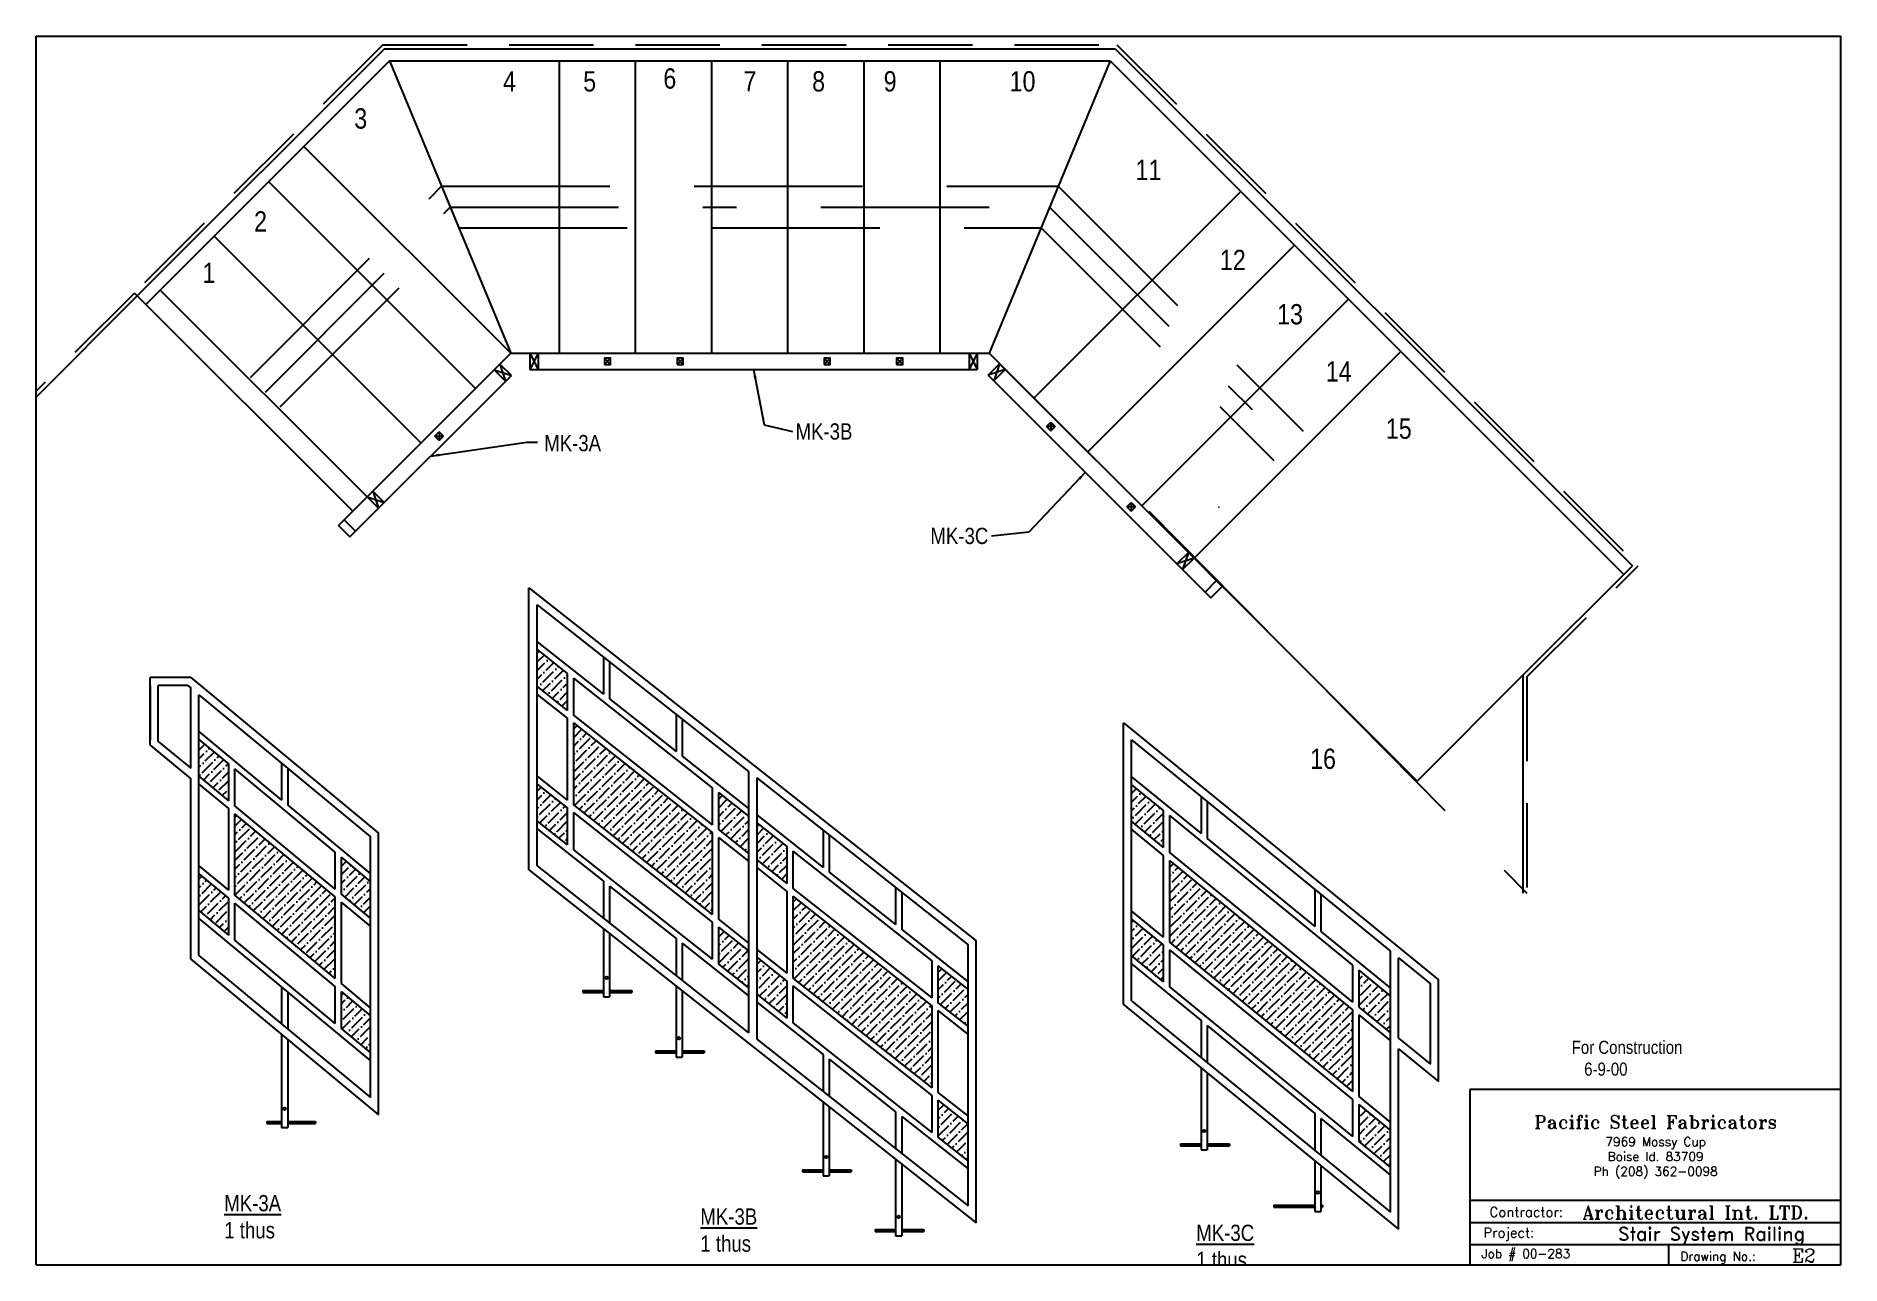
# Paper-space layout 'Sheet E2' of a CAD drawing. Extents: x 0 to 34.5, y 0 to 23.5.
# The model-space entities are those that its viewports show. They can reach past a viewport. Long polylines and large blocks are cut down to what shows.
import ezdxf

# ---------------------------------------------------------------- set-up
doc = ezdxf.new("R2010")
doc.units = 0
doc.header["$LTSCALE"] = 2
doc.header["$MEASUREMENT"] = 0
for name, pattern in [('DASHDOTX2', [2, 1, -0.5, 0, -0.5]), ('DASHED', [0.75, 0.5, -0.25]), ('HIDDEN', [0.375, 0.25, -0.125])]:
    doc.linetypes.add(name, pattern=pattern)
for name, color, linetype in [('BORDERS', 5, 'CONTINUOUS'), ('STAIRDETAIL', 7, 'CONTINUOUS'), ('STAIRTREADS', 6, 'CONTINUOUS'), ('TEXT', 250, 'CONTINUOUS'), ('TITLE', 4, 'CONTINUOUS')]:
    doc.layers.add(name, color=color, linetype=linetype)
doc.layers.add('Grid Verticle', color=120, linetype='CONTINUOUS', lineweight=18)
doc.layers.add('Stair_dimentions', color=5, linetype='CONTINUOUS', lineweight=15)
doc.styles.add('ARCHENT', font='technical.ttf')
doc.dimstyles.get("Standard").update_dxf_attribs({"dimtxt": 0.18, "dimasz": 0.18, "dimexe": 0.18, "dimexo": 0.0625, "dimgap": 0.09, "dimtad": 0, "dimtih": 1, "dimtoh": 1, "dimdec": 4, "dimzin": 0, "dimdsep": 46, "dimtxsty": 'Standard', "dimcen": 0.09, "dimadec": 0, "dimazin": 0, "dimtfac": 1, "dimtdec": 4, "dimtofl": 0, "dimtmove": 0, "dimatfit": 3, "dimfxl": 1, "dimtolj": 1, "dimtzin": 0, "dimarcsym": 0})
pattern_1 = [(45, (-1422.56395, -1712.0126), (0.39774756, 1.45840774), [1.875, -0.375, 0, -0.375])]
pattern_2 = [(45, (-1451.6877, -1783.2647), (0.39774756, 1.45840774), [1.875, -0.375, 0, -0.375])]

msp = doc.modelspace()

# ---------------------------------------------------------------- hatches: boundary and pattern name
at = {"layer": 'STAIRTREADS', "linetype": 'Continuous'}
h = msp.add_hatch(dxfattribs=at)
h.set_pattern_fill('ANSI36', color=5, scale=6, style=0)
h.set_pattern_definition([(45, (-1463.9589, -1723.4427), (0.39774756, 1.45840774), [1.875, -0.375, 0, -0.375])])
h.paths.add_polyline_path([(1262.82502, -1030.8095), (1259.11147, -1027.87927), (1259.11147, -1032.44622), (1262.82502, -1035.37645)])
h.paths.add_polyline_path([(1285.14272, -1048.41967), (1281.42918, -1045.48944), (1281.42918, -1050.05639), (1285.14272, -1052.98662)])
h.paths.add_polyline_path([(1285.14272, -1064.98662), (1281.42918, -1062.05639), (1281.42918, -1066.62334), (1285.14272, -1069.55357)])
h.paths.add_polyline_path([(1262.82502, -1047.37645), (1259.11147, -1044.44622), (1259.11147, -1049.01317), (1262.82502, -1051.9434)])
h.paths.add_polyline_path([(1263.57502, -1036.92362), (1263.57502, -1047.01288), (1280.67918, -1060.50922), (1280.67918, -1050.41996)])
h = msp.add_hatch(dxfattribs=at)
h.set_pattern_fill('ANSI36', color=5, scale=6, style=0)
h.set_pattern_definition(pattern_2)
h.paths.add_polyline_path([(1217.47643, -1038.95475), (1217.47643, -1043.49338), (1221.10143, -1046.49883), (1221.10143, -1041.9602)])
h.paths.add_polyline_path([(1238.60143, -1061.00788), (1238.60143, -1056.46925), (1234.97643, -1053.4638), (1234.97643, -1058.00243)])
h.paths.add_polyline_path([(1238.60143, -1077.54651), (1238.60143, -1073.00788), (1234.97643, -1070.00243), (1234.97643, -1074.54106)])
h.paths.add_polyline_path([(1217.47643, -1055.49338), (1217.47643, -1060.03201), (1221.10143, -1063.03746), (1221.10143, -1058.49883)])
h = msp.add_hatch(dxfattribs=at)
h.set_pattern_fill('ANSI36', color=5, scale=6, style=0)
h.set_pattern_definition(pattern_1)
h.paths.add_polyline_path([(1332.28769, -1044.5219), (1332.28769, -1049.06936), (1336.1984, -1052.26339), (1336.1984, -1047.71593)])
h = msp.add_hatch(dxfattribs=at)
h.set_pattern_fill('ANSI36', color=5, scale=6, style=0)
h.set_pattern_definition(pattern_2)
h.paths.add_polyline_path([(1221.85143, -1048.09489), (1221.85143, -1058.1464), (1234.22643, -1068.40637), (1234.22643, -1058.35486)])
h = msp.add_hatch(dxfattribs=at)
h.set_pattern_fill('ANSI36', color=5, scale=6, style=0)
h.set_pattern_definition([(45, (-1436.9277, -1744.7722), (0.39774756, 1.45840774), [1.875, -0.375, 0, -0.375])])
h.paths.add_polyline_path([(1286.14272, -1049.20874), (1286.14272, -1053.77569), (1289.85627, -1056.70592), (1289.85627, -1052.13897)])
h.paths.add_polyline_path([(1312.17397, -1074.31609), (1312.17397, -1069.74914), (1308.46043, -1066.81891), (1308.46043, -1071.38586)])
h.paths.add_polyline_path([(1312.17397, -1090.88304), (1312.17397, -1086.31609), (1308.46043, -1083.38586), (1308.46043, -1087.95281)])
h.paths.add_polyline_path([(1286.14272, -1065.77569), (1286.14272, -1070.34264), (1289.85627, -1073.27287), (1289.85627, -1068.70592)])
h.paths.add_polyline_path([(1290.60627, -1068.34236), (1307.71043, -1081.83869), (1307.71043, -1071.74943), (1290.60627, -1058.25309)])
h = msp.add_hatch(dxfattribs=at)
h.set_pattern_fill('ANSI36', color=5, scale=6, style=0)
h.set_pattern_definition(pattern_1)
h.paths.add_polyline_path([(1336.9484, -1063.90758), (1359.50198, -1082.32792), (1359.50198, -1076.8121), (1359.50198, -1072.26464), (1336.9484, -1053.8443), (1336.9484, -1058.39176)])
h = msp.add_hatch(dxfattribs=at)
h.set_pattern_fill('ANSI36', color=5, scale=6, style=0)
h.set_pattern_definition(pattern_1)
h.paths.add_polyline_path([(1332.28769, -1061.06936), (1332.28769, -1065.61682), (1336.1984, -1068.81085), (1336.1984, -1064.26339)])
h = msp.add_hatch(dxfattribs=at)
h.set_pattern_fill('ANSI36', color=5, scale=6, style=0)
h.set_pattern_definition(pattern_1)
h.paths.add_polyline_path([(1364.16269, -1075.10286), (1364.16269, -1070.5554), (1360.25198, -1067.36138), (1360.25198, -1071.90884)])
h = msp.add_hatch(dxfattribs=at)
h.set_pattern_fill('ANSI36', color=5, scale=6, style=0)
h.set_pattern_definition(pattern_1)
h.paths.add_polyline_path([(1364.16269, -1087.10286), (1360.25198, -1083.90884), (1360.25198, -1088.4563), (1364.16269, -1091.65032)])

# ---------------------------------------------------------------- linework, layer by layer
at = {"layer": 'Grid Verticle', "linetype": 'Continuous'}
msp.add_point((1343.02474, -1010.35677), dxfattribs=at)
at = {"layer": 'STAIRDETAIL', "color": 3, "linetype": 'HIDDEN', "ltscale": 0.5}
for p, q in [((1240.11982, -953.38967), (1209.53745, -983.97204)), ((1240.11982, -953.38967), (1330.49482, -953.38967)), ((1330.49482, -953.38967), (1394.66476, -1017.55961)), ((1209.53745, -983.97204), (1173.475, -1020.03448)), ((1380.96457, -1031.2598), (1394.66476, -1017.55961)), ((1380.96457, -1031.2598), (1380.96457, -1057.8848))]:
    msp.add_line(p, q, dxfattribs=at)
at = {"layer": 'STAIRDETAIL', "color": 7, "linetype": 'Continuous'}
for p, q in [((1240.32693, -953.88967), (1209.891, -984.32559)), ((1240.32693, -953.88967), (1330.28771, -953.88967)), ((1330.28771, -953.88967), (1393.95765, -1017.55961)), ((1209.891, -984.32559), (1173.68211, -1020.53448)), ((1380.46457, -1031.05269), (1393.95765, -1017.55961)), ((1380.46457, -1031.05269), (1380.46457, -1057.8848))]:
    msp.add_line(p, q, dxfattribs=at)
at = {"layer": 'STAIRDETAIL', "color": 6, "linetype": 'Continuous'}
for p, q in [((1240.94825, -955.38967), (1210.95166, -985.38625)), ((1240.94825, -955.38967), (1329.66639, -955.38967)), ((1329.66639, -955.38967), (1392.89699, -1018.62027)), ((1255.85993, -991.38967), (1236.40751, -1010.84209)), ((1255.85993, -991.38967), (1314.7547, -991.38967)), ((1314.7547, -991.38967), (1367.44115, -1044.07611)), ((1380.46457, -1031.05269), (1367.44115, -1044.07611))]:
    msp.add_line(p, q, dxfattribs=at)
at = {"layer": 'STAIRDETAIL', "linetype": 'Continuous'}
for p, q in [((1240.94825, -955.38967), (1255.85993, -991.38967)), ((1261.85963, -991.45023), (1261.85963, -955.38967)), ((1271.23463, -991.45023), (1271.23463, -955.38967)), ((1280.60963, -991.45023), (1280.60963, -955.38967)), ((1289.98463, -991.45023), (1289.98463, -955.38967)), ((1299.35963, -991.45023), (1299.35963, -955.38967)), ((1308.73463, -991.45023), (1308.73463, -955.38967)), ((1329.66639, -955.38967), (1314.7547, -991.38967)), ((1255.85993, -991.38967), (1230.40409, -965.93382)), ((1251.52891, -995.7207), (1226.07306, -970.26485)), ((1320.2409, -996.95813), (1345.73788, -971.46115)), ((1244.81139, -1002.43821), (1219.35555, -976.98237)), ((1326.87003, -1003.58726), (1352.36701, -978.09028)), ((1238.18226, -1009.06734), (1212.72642, -983.61149)), ((1333.49915, -1010.21639), (1358.99613, -984.71941)), ((1339.9515, -1016.66873), (1365.44848, -991.17176))]:
    msp.add_line(p, q, dxfattribs=at)
at = {"layer": 'STAIRDETAIL', "color": 3, "linetype": 'HIDDEN'}
for p, q in [((1223.84309, -994.37808), (1247.34098, -970.82717)), ((1247.34098, -970.82717), (1323.27197, -970.82717)), ((1323.27197, -970.82717), (1353.42446, -1000.97966)), ((1227.4711, -997.99791), (1249.4672, -975.95217)), ((1249.4672, -975.95217), (1321.14913, -975.95217)), ((1321.14913, -975.95217), (1349.80054, -1004.60358))]:
    msp.add_line(p, q, dxfattribs=at)
at = {"layer": 'STAIRDETAIL', "color": 1, "linetype": 'DASHDOTX2', "ltscale": 0.25}
for p, q in [((1225.6571, -996.18799), (1248.40409, -973.38967)), ((1248.40409, -973.38967), (1322.21055, -973.38967)), ((1322.21055, -973.38967), (1351.6125, -1002.79162))]:
    msp.add_line(p, q, dxfattribs=at)
at = {"layer": 'STAIRDETAIL', "color": 3, "linetype": 'Continuous'}
msp.add_line((1209.53745, -983.97204), (1236.40751, -1010.84209), dxfattribs=at)
at = {"layer": 'STAIRDETAIL', "color": 3, "linetype": 'DASHED', "ltscale": 0.5}
msp.add_line((1334.40751, -1010.84209), (1380.96457, -1057.8848), dxfattribs=at)
at = {"layer": 'STAIRTREADS', "color": 5, "linetype": 'Continuous'}
for p, q in [((1234.64673, -1012.60287), (1254.53411, -992.71549)), ((1255.94832, -994.12971), (1254.53411, -992.71549)), ((1255.94832, -994.12971), (1254.53411, -992.71549)), ((1254.53411, -992.71549), (1255.24122, -994.83681)), ((1258.23463, -991.38967), (1313.29713, -991.38967)), ((1258.23463, -991.38967), (1258.23463, -993.38967)), ((1259.23463, -991.38967), (1258.23463, -993.38967)), ((1258.23463, -991.38967), (1259.23463, -993.38967)), ((1259.23463, -991.38967), (1259.23463, -993.38967)), ((1267.41171, -992.01467), (1268.16171, -992.76467)), ((1268.16171, -992.01467), (1267.41171, -992.76467)), ((1276.3388, -992.01467), (1277.0888, -992.76467)), ((1277.0888, -992.01467), (1276.3388, -992.76467)), ((1294.44296, -992.01467), (1295.19296, -992.76467)), ((1295.19296, -992.01467), (1294.44296, -992.76467)), ((1303.37005, -992.01467), (1304.12005, -992.76467)), ((1304.12005, -992.01467), (1303.37005, -992.76467)), ((1312.29713, -991.38967), (1312.29713, -993.38967)), ((1313.29713, -991.38967), (1312.29713, -993.38967)), ((1312.29713, -991.38967), (1313.29713, -993.38967)), ((1313.29713, -991.38967), (1313.29713, -993.38967)), ((1314.62518, -994.08857), (1316.03939, -992.67436)), ((1316.03939, -992.67436), (1315.33229, -994.79568)), ((1316.03939, -992.67436), (1339.99264, -1016.6276)), ((1236.06094, -1014.01708), (1255.94832, -994.12971)), ((1253.827, -993.4226), (1255.24122, -994.83681)), ((1253.827, -993.4226), (1255.94832, -994.12971)), ((1258.23463, -993.38967), (1313.29713, -993.38967)), ((1316.7465, -993.38146), (1314.62518, -994.08857)), ((1314.62518, -994.08857), (1338.57842, -1018.04181)), ((1316.7465, -993.38146), (1315.33229, -994.79568)), ((1246.53496, -1001.59852), (1247.06529, -1001.06819)), ((1247.06529, -1002.12885), (1246.53496, -1001.59852)), ((1246.53496, -1001.59852), (1247.59562, -1001.59852)), ((1247.59562, -1001.59852), (1247.06529, -1001.06819)), ((1247.06529, -1001.06819), (1247.06529, -1002.12885)), ((1247.06529, -1002.12885), (1247.59562, -1001.59852)), ((1321.83514, -1000.41465), (1322.36547, -999.88432)), ((1321.83514, -1000.41465), (1322.36547, -1000.94498)), ((1322.8958, -1000.41465), (1321.83514, -1000.41465)), ((1322.36547, -999.88432), (1322.8958, -1000.41465)), ((1322.36547, -999.88432), (1322.36547, -1000.94498)), ((1322.36547, -1000.94498), (1322.8958, -1000.41465)), ((1238.88937, -1008.36023), (1240.30359, -1009.77444)), ((1238.88937, -1008.36023), (1239.59648, -1010.48155)), ((1239.59648, -1010.48155), (1238.18226, -1009.06734)), ((1238.18226, -1009.06734), (1240.30359, -1009.77444)), ((1331.72201, -1010.30152), (1332.25234, -1009.77119)), ((1331.72201, -1010.30152), (1332.25234, -1010.83185)), ((1332.78267, -1010.30152), (1331.72201, -1010.30152)), ((1332.25234, -1009.77119), (1332.78267, -1010.30152)), ((1332.25234, -1009.77119), (1332.25234, -1010.83185)), ((1332.25234, -1010.83185), (1332.78267, -1010.30152)), ((1234.64673, -1012.60287), (1236.06094, -1014.01708)), ((1235.35384, -1011.89576), (1236.76805, -1013.30998)), ((1339.28553, -1015.92049), (1337.87132, -1017.33471)), ((1339.99264, -1016.6276), (1337.87132, -1017.33471)), ((1339.28553, -1015.92049), (1338.57842, -1018.04181)), ((1338.57842, -1018.04181), (1339.99264, -1016.6276)), ((1338.57842, -1018.04181), (1339.99264, -1016.6276)), ((1339.99264, -1016.6276), (1343.46504, -1020.1)), ((1338.57842, -1018.04181), (1342.05082, -1021.51421)), ((1341.34372, -1020.80711), (1342.75793, -1019.39289)), ((1258.11147, -1055.02024), (1258.11147, -1020.29406)), ((1258.11147, -1020.29406), (1313.17397, -1063.74207)), ((1342.05082, -1021.51421), (1343.46504, -1020.1)), ((1259.11147, -1054.53548), (1259.11147, -1022.35695)), ((1259.11147, -1022.35695), (1285.14272, -1042.89736)), ((1259.11147, -1026.9239), (1267.28856, -1033.37617)), ((1259.11147, -1027.87927), (1262.82502, -1030.8095)), ((1262.82502, -1030.8095), (1262.82502, -1035.37645)), ((1267.28856, -1028.80922), (1267.28856, -1033.37617)), ((1268.03856, -1029.40102), (1268.03856, -1033.96797)), ((1216.47643, -1031.31379), (1211.47643, -1031.31379)), ((1211.47643, -1039.65547), (1211.47643, -1031.31379)), ((1211.47643, -1032.31379), (1211.47643, -1038.98051)), ((1216.1158, -1032.31379), (1212.47643, -1032.31379)), ((1212.47643, -1039.18557), (1212.47643, -1032.31379)), ((1216.1158, -1032.31379), (1216.47643, -1032.61279)), ((1216.47643, -1031.31379), (1239.60143, -1050.48646)), ((1216.47643, -1042.50192), (1216.47643, -1032.61279)), ((1259.11147, -1032.44622), (1262.82502, -1035.37645)), ((1263.57502, -1031.4013), (1263.57502, -1035.96825)), ((1263.57502, -1031.4013), (1280.67918, -1044.89764)), ((1217.47643, -1065.54489), (1217.47643, -1033.44188)), ((1217.47643, -1033.44188), (1238.60143, -1050.95637)), ((1259.11147, -1033.40159), (1262.82502, -1036.33182)), ((1268.03856, -1033.96797), (1276.21564, -1040.42024)), ((1262.82502, -1036.33182), (1262.82502, -1046.42108)), ((1263.57502, -1035.96825), (1280.67918, -1049.46459)), ((1263.57502, -1036.92362), (1280.67918, -1050.41996)), ((1263.57502, -1036.92362), (1263.57502, -1047.01288)), ((1276.21564, -1035.85329), (1276.21564, -1040.42024)), ((1276.96564, -1036.44509), (1276.96564, -1041.01204)), ((1331.28769, -1071.60705), (1331.28769, -1036.8982)), ((1331.28769, -1036.8982), (1370.0734, -1068.57594)), ((1211.47643, -1039.65547), (1216.47643, -1043.80092)), ((1212.47643, -1039.18557), (1216.47643, -1042.50192)), ((1217.47643, -1037.98051), (1227.66393, -1046.42684)), ((1217.47643, -1038.95475), (1221.10143, -1041.9602)), ((1332.28769, -1071.13264), (1332.28769, -1039.00608)), ((1332.28769, -1039.00608), (1364.16269, -1065.03958)), ((1221.10143, -1041.9602), (1221.10143, -1046.49883)), ((1227.66393, -1041.88821), (1227.66393, -1046.42684)), ((1276.96564, -1041.01204), (1285.14272, -1047.46431)), ((1216.47643, -1066.0148), (1216.47643, -1043.80092)), ((1217.47643, -1043.49338), (1221.10143, -1046.49883)), ((1221.85143, -1042.58201), (1221.85143, -1047.12065)), ((1221.85143, -1042.58201), (1234.22643, -1052.84198)), ((1228.41393, -1042.51003), (1228.41393, -1047.04866)), ((1259.11147, -1043.49085), (1262.82502, -1046.42108)), ((1285.14272, -1042.89736), (1285.14272, -1075.07589)), ((1286.14272, -1043.68642), (1286.14272, -1075.86495)), ((1286.14272, -1043.68642), (1312.17397, -1064.22683)), ((1332.28769, -1043.55354), (1340.85912, -1050.55415)), ((1217.47643, -1044.46763), (1221.10143, -1047.47308)), ((1259.11147, -1044.44622), (1262.82502, -1047.37645)), ((1280.67918, -1044.89764), (1280.67918, -1049.46459)), ((1281.42918, -1045.48944), (1281.42918, -1050.05639)), ((1281.42918, -1045.48944), (1285.14272, -1048.41967)), ((1332.28769, -1044.5219), (1336.1984, -1047.71593)), ((1340.85912, -1046.00669), (1340.85912, -1050.55415)), ((1221.10143, -1047.47308), (1221.10143, -1057.52458)), ((1221.85143, -1047.12065), (1234.22643, -1057.38061)), ((1221.85143, -1048.09489), (1234.22643, -1058.35486)), ((1221.85143, -1048.09489), (1221.85143, -1058.1464)), ((1228.41393, -1047.04866), (1238.60143, -1055.495)), ((1262.82502, -1047.37645), (1262.82502, -1051.9434)), ((1263.57502, -1047.01288), (1280.67918, -1060.50922)), ((1263.57502, -1047.96825), (1263.57502, -1052.5352)), ((1263.57502, -1047.96825), (1280.67918, -1061.46459)), ((1286.14272, -1048.25337), (1294.31981, -1054.70564)), ((1336.1984, -1047.71593), (1336.1984, -1052.26339)), ((1336.9484, -1048.32848), (1336.9484, -1052.87594)), ((1336.9484, -1048.32848), (1359.50198, -1066.74882)), ((1341.60912, -1046.61924), (1341.60912, -1051.1667)), ((1239.60143, -1085.18747), (1239.60143, -1050.48646)), ((1259.11147, -1049.01317), (1262.82502, -1051.9434)), ((1259.11147, -1049.96853), (1267.28856, -1056.4208)), ((1280.67918, -1050.41996), (1280.67918, -1060.50922)), ((1281.42918, -1050.05639), (1285.14272, -1052.98662)), ((1286.14272, -1049.20874), (1289.85627, -1052.13897)), ((1294.31981, -1050.13869), (1294.31981, -1054.70564)), ((1295.06981, -1050.73049), (1295.06981, -1055.29744)), ((1332.28769, -1049.06936), (1336.1984, -1052.26339)), ((1332.28769, -1050.03772), (1336.1984, -1053.23175)), ((1234.22643, -1052.84198), (1234.22643, -1057.38061)), ((1238.60143, -1083.05938), (1238.60143, -1050.95637)), ((1263.57502, -1052.5352), (1280.67918, -1066.03154)), ((1281.42918, -1051.01176), (1285.14272, -1053.94199)), ((1281.42918, -1051.01176), (1281.42918, -1061.10102)), ((1289.85627, -1052.13897), (1289.85627, -1056.70592)), ((1290.60627, -1052.73077), (1290.60627, -1057.29772)), ((1290.60627, -1052.73077), (1307.71043, -1066.22711)), ((1336.9484, -1052.87594), (1359.50198, -1071.29628)), ((1341.60912, -1051.1667), (1354.84126, -1061.97389)), ((1217.47643, -1054.51914), (1221.10143, -1057.52458)), ((1234.97643, -1053.4638), (1234.97643, -1058.00243)), ((1234.97643, -1053.4638), (1238.60143, -1056.46925)), ((1258.11147, -1055.02024), (1313.17397, -1098.46825)), ((1259.11147, -1054.53548), (1285.14272, -1075.07589)), ((1286.14272, -1053.77569), (1289.85627, -1056.70592)), ((1286.14272, -1054.73106), (1289.85627, -1057.66129)), ((1295.06981, -1055.29744), (1303.24689, -1061.74971)), ((1336.1984, -1053.23175), (1336.1984, -1063.29503)), ((1336.9484, -1053.8443), (1359.50198, -1072.26464)), ((1336.9484, -1053.8443), (1336.9484, -1058.39176)), ((1217.47643, -1055.49338), (1221.10143, -1058.49883)), ((1267.28856, -1056.4208), (1267.28856, -1060.98775)), ((1268.03856, -1057.0126), (1268.03856, -1061.57955)), ((1268.03856, -1057.0126), (1276.21564, -1063.46487)), ((1290.60627, -1057.29772), (1307.71043, -1070.79406)), ((1303.24689, -1057.18276), (1303.24689, -1061.74971)), ((1354.84126, -1057.42643), (1354.84126, -1061.97389)), ((1221.10143, -1058.49883), (1221.10143, -1063.03746)), ((1221.85143, -1058.1464), (1234.22643, -1068.40637)), ((1221.85143, -1059.12065), (1221.85143, -1063.65928)), ((1221.85143, -1059.12065), (1234.22643, -1069.38061)), ((1234.22643, -1058.35486), (1234.22643, -1068.40637)), ((1234.97643, -1058.00243), (1238.60143, -1061.00788)), ((1234.97643, -1058.97668), (1238.60143, -1061.98212)), ((1234.97643, -1058.97668), (1234.97643, -1069.02818)), ((1289.85627, -1057.66129), (1289.85627, -1067.75055)), ((1290.60627, -1058.25309), (1307.71043, -1071.74943)), ((1290.60627, -1058.25309), (1290.60627, -1068.34236)), ((1303.99689, -1057.77456), (1303.99689, -1062.34151)), ((1336.9484, -1058.39176), (1336.9484, -1063.90758)), ((1355.59126, -1058.03898), (1355.59126, -1062.58644)), ((1217.47643, -1060.03201), (1221.10143, -1063.03746)), ((1217.47643, -1061.00626), (1238.60143, -1078.52075)), ((1280.67918, -1061.46459), (1280.67918, -1066.03154)), ((1281.42918, -1061.10102), (1285.14272, -1064.03125)), ((1332.28769, -1060.101), (1336.1984, -1063.29503)), ((1332.28769, -1061.06936), (1336.1984, -1064.26339)), ((1221.85143, -1063.65928), (1234.22643, -1073.91925)), ((1267.28856, -1062.26157), (1267.28856, -1070.4868)), ((1267.28856, -1062.26157), (1267.28856, -1070.63339)), ((1268.03856, -1062.85337), (1268.03856, -1070.4868)), ((1268.03856, -1062.85337), (1268.03856, -1070.63339)), ((1276.21564, -1063.46487), (1276.21564, -1068.03182)), ((1276.96564, -1064.05667), (1276.96564, -1068.62362)), ((1276.96564, -1064.05667), (1285.14272, -1070.50894)), ((1281.42918, -1062.05639), (1281.42918, -1066.62334)), ((1281.42918, -1062.05639), (1285.14272, -1064.98662)), ((1303.99689, -1062.34151), (1312.17397, -1068.79378)), ((1312.17397, -1096.40536), (1312.17397, -1064.22683)), ((1313.17397, -1098.46825), (1313.17397, -1063.74207)), ((1336.9484, -1063.90758), (1359.50198, -1082.32792)), ((1355.59126, -1062.58644), (1364.16269, -1069.58704)), ((1216.47643, -1066.0148), (1239.60143, -1085.18747)), ((1217.47643, -1065.54489), (1238.60143, -1083.05938)), ((1286.14272, -1064.82032), (1289.85627, -1067.75055)), ((1286.14272, -1065.77569), (1289.85627, -1068.70592)), ((1307.71043, -1066.22711), (1307.71043, -1070.79406)), ((1332.28769, -1065.61682), (1336.1984, -1068.81085)), ((1336.1984, -1064.26339), (1336.1984, -1068.81085)), ((1336.9484, -1064.87594), (1336.9484, -1069.4234)), ((1336.9484, -1064.87594), (1359.50198, -1083.29628)), ((1364.16269, -1097.16614), (1364.16269, -1065.03958)), ((1365.16269, -1075.75821), (1365.16269, -1065.85632)), ((1365.16269, -1065.85632), (1369.0734, -1069.05035)), ((1281.42918, -1066.62334), (1285.14272, -1069.55357)), ((1290.60627, -1068.34236), (1307.71043, -1081.83869)), ((1308.46043, -1066.81891), (1308.46043, -1071.38586)), ((1308.46043, -1066.81891), (1312.17397, -1069.74914)), ((1332.28769, -1066.58518), (1340.85912, -1073.58579)), ((1359.50198, -1066.74882), (1359.50198, -1071.29628)), ((1360.25198, -1067.36138), (1360.25198, -1071.90884)), ((1360.25198, -1067.36138), (1364.16269, -1070.5554)), ((1370.0734, -1081.06012), (1370.0734, -1068.57594)), ((1227.66393, -1069.4526), (1227.66393, -1073.99123)), ((1228.41393, -1070.07441), (1228.41393, -1074.61305)), ((1234.22643, -1069.38061), (1234.22643, -1073.91925)), ((1234.97643, -1069.02818), (1238.60143, -1072.03363)), ((1234.97643, -1070.00243), (1234.97643, -1074.54106)), ((1234.97643, -1070.00243), (1238.60143, -1073.00788)), ((1264.76177, -1069.87877), (1264.76177, -1070.12877)), ((1264.76177, -1069.87877), (1267.28856, -1069.87877)), ((1264.76177, -1070.12877), (1267.28856, -1070.12877)), ((1267.28856, -1070.63339), (1268.03856, -1070.63339)), ((1267.28856, -1070.63339), (1268.03856, -1070.63339)), ((1268.03856, -1069.87877), (1270.56534, -1069.87877)), ((1268.03856, -1070.12877), (1270.56534, -1070.12877)), ((1270.56534, -1069.87877), (1270.76177, -1069.87877)), ((1270.56534, -1070.12877), (1270.76177, -1070.12877)), ((1270.76177, -1069.87877), (1270.76177, -1070.12877)), ((1276.21564, -1069.30564), (1276.21564, -1077.8618)), ((1276.21564, -1069.30564), (1276.21564, -1078.07089)), ((1276.96564, -1069.89744), (1276.96564, -1077.8618)), ((1276.96564, -1069.89744), (1276.96564, -1078.07089)), ((1286.14272, -1070.34264), (1289.85627, -1073.27287)), ((1289.85627, -1068.70592), (1289.85627, -1073.27287)), ((1290.60627, -1069.29772), (1290.60627, -1073.86467)), ((1290.60627, -1069.29772), (1307.71043, -1082.79406)), ((1336.9484, -1069.4234), (1359.50198, -1087.84374)), ((1369.0734, -1078.95223), (1369.0734, -1069.05035)), ((1286.14272, -1071.29801), (1294.31981, -1077.75027)), ((1307.71043, -1071.74943), (1307.71043, -1081.83869)), ((1308.46043, -1071.38586), (1312.17397, -1074.31609)), ((1308.46043, -1072.34123), (1312.17397, -1075.27146)), ((1308.46043, -1072.34123), (1308.46043, -1082.43049)), ((1331.28769, -1071.60705), (1365.16269, -1099.27403)), ((1332.28769, -1071.13264), (1364.16269, -1097.16614)), ((1359.50198, -1072.26464), (1359.50198, -1076.8121)), ((1360.25198, -1071.90884), (1364.16269, -1075.10286)), ((1360.25198, -1072.8772), (1364.16269, -1076.07122)), ((1360.25198, -1072.8772), (1360.25198, -1082.94048)), ((1227.66393, -1075.29022), (1227.66393, -1085.87131)), ((1227.66393, -1075.29022), (1227.66393, -1086.75094)), ((1234.97643, -1074.54106), (1238.60143, -1077.54651)), ((1290.60627, -1073.86467), (1307.71043, -1087.36101)), ((1340.85912, -1073.58579), (1340.85912, -1078.13325)), ((1341.60912, -1074.19834), (1354.84126, -1085.00553)), ((1341.60912, -1074.19834), (1341.60912, -1078.7458)), ((1228.41393, -1075.91204), (1228.41393, -1085.87131)), ((1228.41393, -1075.91204), (1228.41393, -1086.75094)), ((1273.68885, -1077.31627), (1273.68885, -1077.56627)), ((1273.68885, -1077.31627), (1276.21564, -1077.31627)), ((1273.68885, -1077.56627), (1276.21564, -1077.56627)), ((1276.96564, -1077.31627), (1279.49243, -1077.31627)), ((1276.96564, -1077.56627), (1279.49243, -1077.56627)), ((1279.49243, -1077.31627), (1279.68885, -1077.31627)), ((1279.49243, -1077.56627), (1279.68885, -1077.56627)), ((1279.68885, -1077.31627), (1279.68885, -1077.56627)), ((1286.14272, -1075.86495), (1312.17397, -1096.40536)), ((1359.50198, -1076.8121), (1359.50198, -1082.32792)), ((1365.16269, -1075.75821), (1369.0734, -1078.95223)), ((1365.16269, -1099.27403), (1365.16269, -1077.04935)), ((1365.16269, -1077.04935), (1370.0734, -1081.06012)), ((1276.21564, -1078.07089), (1276.96564, -1078.07089)), ((1276.21564, -1078.07089), (1276.96564, -1078.07089)), ((1294.31981, -1077.75027), (1294.31981, -1082.31722)), ((1295.06981, -1078.34207), (1295.06981, -1082.90902)), ((1295.06981, -1078.34207), (1303.24689, -1084.79434)), ((1340.85912, -1079.4244), (1340.85912, -1089.49878)), ((1341.60912, -1080.03695), (1341.60912, -1089.49878)), ((1294.31981, -1083.59104), (1294.31981, -1091.81627)), ((1294.31981, -1083.59104), (1294.31981, -1092.69589)), ((1295.06981, -1084.18285), (1295.06981, -1091.81627)), ((1295.06981, -1084.18285), (1295.06981, -1092.69589)), ((1307.71043, -1082.79406), (1307.71043, -1087.36101)), ((1308.46043, -1082.43049), (1312.17397, -1085.36072)), ((1308.46043, -1083.38586), (1308.46043, -1087.95281)), ((1308.46043, -1083.38586), (1312.17397, -1086.31609)), ((1359.50198, -1083.29628), (1359.50198, -1087.84374)), ((1360.25198, -1082.94048), (1364.16269, -1086.1345)), ((1360.25198, -1083.90884), (1364.16269, -1087.10286)), ((1360.25198, -1083.90884), (1360.25198, -1088.4563)), ((1225.85143, -1085.99631), (1225.85143, -1086.24631)), ((1225.85143, -1085.99631), (1227.66393, -1085.99631)), ((1225.85143, -1086.24631), (1227.66393, -1086.24631)), ((1228.41393, -1085.99631), (1231.65501, -1085.99631)), ((1228.41393, -1086.24631), (1231.65501, -1086.24631)), ((1231.65501, -1085.99631), (1231.85143, -1085.99631)), ((1231.65501, -1086.24631), (1231.85143, -1086.24631)), ((1231.85143, -1085.99631), (1231.85143, -1086.24631)), ((1303.24689, -1084.79434), (1303.24689, -1089.36129)), ((1303.99689, -1085.38614), (1303.99689, -1089.95309)), ((1303.99689, -1085.38614), (1312.17397, -1091.83841)), ((1354.84126, -1085.00553), (1354.84126, -1089.55299)), ((1355.59126, -1085.61808), (1355.59126, -1090.16554)), ((1355.59126, -1085.61808), (1364.16269, -1092.61868)), ((1227.66393, -1086.75094), (1228.41393, -1086.75094)), ((1227.66393, -1086.75094), (1228.41393, -1086.75094)), ((1308.46043, -1087.95281), (1312.17397, -1090.88304)), ((1360.25198, -1088.4563), (1364.16269, -1091.65032)), ((1303.24689, -1090.63511), (1303.24689, -1099.19127)), ((1303.24689, -1090.63511), (1303.24689, -1100.07089)), ((1338.33233, -1088.74416), (1338.33233, -1088.99416)), ((1338.33233, -1088.74416), (1340.85912, -1088.74416)), ((1338.33233, -1088.99416), (1340.85912, -1088.99416)), ((1340.85912, -1089.49878), (1341.60912, -1089.49878)), ((1341.60912, -1088.74416), (1344.1359, -1088.74416)), ((1341.60912, -1088.99416), (1344.1359, -1088.99416)), ((1344.1359, -1088.74416), (1344.33233, -1088.74416)), ((1344.1359, -1088.99416), (1344.33233, -1088.99416)), ((1344.33233, -1088.74416), (1344.33233, -1088.99416)), ((1354.84126, -1090.84413), (1354.84126, -1097.08556)), ((1291.79302, -1091.94127), (1291.79302, -1092.19127)), ((1291.79302, -1091.94127), (1294.31981, -1091.94127)), ((1291.79302, -1092.19127), (1294.31981, -1092.19127)), ((1294.31981, -1092.69589), (1295.06981, -1092.69589)), ((1294.31981, -1092.69589), (1295.06981, -1092.69589)), ((1295.06981, -1091.94127), (1297.59659, -1091.94127)), ((1295.06981, -1092.19127), (1297.59659, -1092.19127)), ((1297.59659, -1091.94127), (1297.79302, -1091.94127)), ((1297.59659, -1092.19127), (1297.79302, -1092.19127)), ((1297.79302, -1091.94127), (1297.79302, -1092.19127)), ((1303.99689, -1091.22691), (1303.99689, -1099.19127)), ((1303.99689, -1091.22691), (1303.99689, -1100.07089)), ((1355.59126, -1091.45669), (1355.59126, -1097.08556)), ((1349.78769, -1096.30666), (1349.78769, -1096.55666)), ((1349.78769, -1096.30666), (1354.84126, -1096.30666)), ((1349.78769, -1096.55666), (1354.84126, -1096.55666)), ((1354.84126, -1097.08556), (1355.59126, -1097.08556)), ((1355.59126, -1096.30666), (1355.78769, -1096.30666)), ((1355.59126, -1096.55666), (1355.78769, -1096.55666)), ((1355.78769, -1096.30666), (1355.78769, -1096.55666)), ((1300.7201, -1099.31627), (1300.7201, -1099.56627)), ((1300.7201, -1099.31627), (1303.24689, -1099.31627)), ((1300.7201, -1099.56627), (1303.24689, -1099.56627)), ((1303.99689, -1099.31627), (1306.52368, -1099.31627)), ((1303.99689, -1099.56627), (1306.52368, -1099.56627)), ((1306.52368, -1099.31627), (1306.7201, -1099.31627)), ((1306.52368, -1099.56627), (1306.7201, -1099.56627)), ((1306.7201, -1099.31627), (1306.7201, -1099.56627)), ((1303.24689, -1100.07089), (1303.99689, -1100.07089)), ((1303.24689, -1100.07089), (1303.99689, -1100.07089))]:
    msp.add_line(p, q, dxfattribs=at)
at = {"layer": 'STAIRTREADS', "linetype": 'Continuous'}
msp.add_line((1225.85143, -1085.99631), (1227.66393, -1085.99631), dxfattribs=at)
at = {"layer": 'STAIRTREADS', "color": 5, "linetype": 'Continuous'}
for points in [[(1267.41171, -992.76467), (1268.16171, -992.76467), (1268.16171, -992.01467), (1267.41171, -992.01467)], [(1276.3388, -992.76467), (1277.0888, -992.76467), (1277.0888, -992.01467), (1276.3388, -992.01467)], [(1294.44296, -992.76467), (1295.19296, -992.76467), (1295.19296, -992.01467), (1294.44296, -992.01467)], [(1303.37005, -992.76467), (1304.12005, -992.76467), (1304.12005, -992.01467), (1303.37005, -992.01467)]]:
    msp.add_lwpolyline(points, close=True, dxfattribs=at)
for centre in [(1267.66356, -1068.31627), (1276.59064, -1075.75377), (1228.03893, -1084.43381), (1341.23412, -1087.18166), (1294.69481, -1090.37877), (1355.21626, -1094.74416), (1303.62189, -1097.75377)]:
    msp.add_circle(centre, 0.15625, dxfattribs=at)

# ---------------------------------------------------------------- texts
at = {"layer": 'STAIRDETAIL', "color": 7, "linetype": 'Continuous', "char_height": 2.5, "width": 11.25, "attachment_point": 1, "style": 'ARCHENT'}
for s, insert in [('4', (1254.92133, -956.64937)), ('5', (1264.78577, -956.64937)), ('6', (1274.65021, -956.29732)), ('7', (1284.51465, -956.64937)), ('8', (1292.96988, -956.64937)), ('9', (1301.77742, -956.64937)), ('10', (1317.27868, -956.64937)), ('3', (1236.60167, -961.22594)), ('11', (1332.77994, -967.56274)), ('2', (1224.27112, -973.89954)), ('12', (1343.1655, -978.64751)), ('1', (1217.9297, -980.23633)), ('13', (1350.21154, -985.33635)), ('14', (1356.20066, -992.37724)), ('15', (1363.59899, -999.41812)), ('16', (1354.27033, -1040.08386))]:
    msp.add_mtext(s, dxfattribs=dict(at, insert=insert))
at = {"layer": 'STAIRTREADS', "color": 5, "linetype": 'Continuous', "insert": (1259.98615, -1001.45601), "char_height": 2, "width": 24.0625, "attachment_point": 1, "style": 'ARCHENT'}
msp.add_mtext('MK-3A', dxfattribs=at)
at = {"layer": 'STAIRTREADS', "color": 5, "linetype": 'Continuous', "char_height": 2}
for s, insert, attachment_point in [('{\\fTechnical|b0|i0|c0|p34;MK-3B}', (1290.92673, -1000.02162), 1), ('{\\fTechnical|b0|i0|c0|p34;MK-3C}', (1314.65664, -1014.91296), 9)]:
    msp.add_mtext(s, dxfattribs=dict(at, insert=insert, attachment_point=attachment_point))
at = {"layer": 'TEXT', "linetype": 'Continuous', "char_height": 2, "width": 24.0625, "attachment_point": 1, "style": 'ARCHENT'}
for s, insert in [('{\\LMK-3A\\P}1 thus', (1220.59764, -1095.06244)), ('{\\LMK-3B\\P}1 thus', (1279.20918, -1096.70885)), ('{\\LMK-3C\\P}1 thus', (1340.25666, -1098.71713))]:
    msp.add_mtext(s, dxfattribs=dict(at, insert=insert))

# ---------------------------------------------------------------- leaders
at = {"layer": 'STAIRTREADS', "color": 5, "linetype": 'Continuous', "annotation_type": 0, "has_hookline": 1}
for points, hookline_direction, text_width in [([(1285.76588, -993.38967), (1287.07823, -1000.19525), (1290.55173, -1001.02162)], 0, 10), ([(1326.6018, -1006.06519), (1319.66297, -1013.41714), (1315.03164, -1013.91296)], 1, 10.09524)]:
    msp.add_leader(points, dimstyle='Standard', override={"dimscale": 6, "dimgap": 0.0625, "dimtad": 0, "dimlunit": 4, "dimadec": 2}, dxfattribs=dict(at, hookline_direction=hookline_direction, text_width=text_width))
at = {"layer": 'STAIRTREADS', "color": 5, "linetype": 'Continuous'}
msp.add_leader([(1246.00463, -1004.0734), (1257.84458, -1002.34546), (1259.18105, -1002.34546)], dimstyle='Standard', override={"dimscale": 6, "dimgap": 0.0625, "dimtad": 0, "dimlunit": 4, "dimadec": 2}, dxfattribs=at)

psp = doc.layouts.new('Sheet E2')

# ---------------------------------------------------------------- linework, layer by layer
at = {"layer": 'BORDERS'}
for p, q in [((0, 23.5), (34.5, 23.5)), ((0, 0), (0, 23.5)), ((34.5, 0), (34.5, 23.5)), ((27.408, 3.353), (27.408, 0)), ((34.5, 3.353), (27.408, 3.353)), ((27.408, 0.809), (34.5, 0.809)), ((34.5, 0.384), (27.408, 0.384)), ((31.202, 0.384), (31.202, 0)), ((0, 0), (34.5, 0))]:
    psp.add_line(p, q, dxfattribs=at)
psp.add_lwpolyline([(34.5, 1.234), (27.408, 1.234)], dxfattribs=at)

# ---------------------------------------------------------------- texts
at = {"layer": 'Stair_dimentions', "linetype": 'Continuous', "insert": (29.354, 4.286), "char_height": 0.25, "attachment_point": 1, "style": 'ARCHENT'}
psp.add_mtext('For Construction\\P   6-9-00', dxfattribs=at)
at = {"layer": 'TITLE'}
for s, insert, char_height, width, attachment_point in [('{\\Fromant.shx;Pacific Steel Fabricators \\P\\H0.6792x;7969 Mossy Cup\\PBoise Id. 83709\\PPh (208) 362-0098}', (30.959, 2.253), 0.25, 5.9375, 5), ('\\Fromanc.shx;Contractor:', (28.486, 1.012), 0.1875, 3.875, 5), ('{\\Fromant.shx;Architectural Int. LTD.}', (29.562, 1.131), 0.25588, 5.375, 1), ('\\Fromanc.shx;Project:', (27.665, 0.71), 0.1875, 9.8125, 1), ('{\\Fromand.shx;Stair System Railing}', (30.24, 0.723), 0.25588, 5.375, 1), ('{\\Fromanc.shx;Job # 00-283}', (27.63, 0.3), 0.1698, 4.6875, 1), ('\\Fromanc.shx;Drawing No.:', (31.43, 0.249), 0.16994, 2.5625, 1), ('{\\Fromanc.shx;E2}', (33.568, 0.309), 0.25492, 2.5625, 1)]:
    psp.add_mtext(s, dxfattribs=dict(at, insert=insert, char_height=char_height, width=width, attachment_point=attachment_point))

# ---------------------------------------------------------------- viewports
at = {"layer": 'Stair_dimentions', "linetype": 'Continuous'}
psp.add_viewport(center=(17.25, 11.75), size=(34.5, 23.5), view_center_point=(1308.52594, -1027.99732), view_height=151.3410657, dxfattribs=at)

doc.saveas('drawing.dxf')
